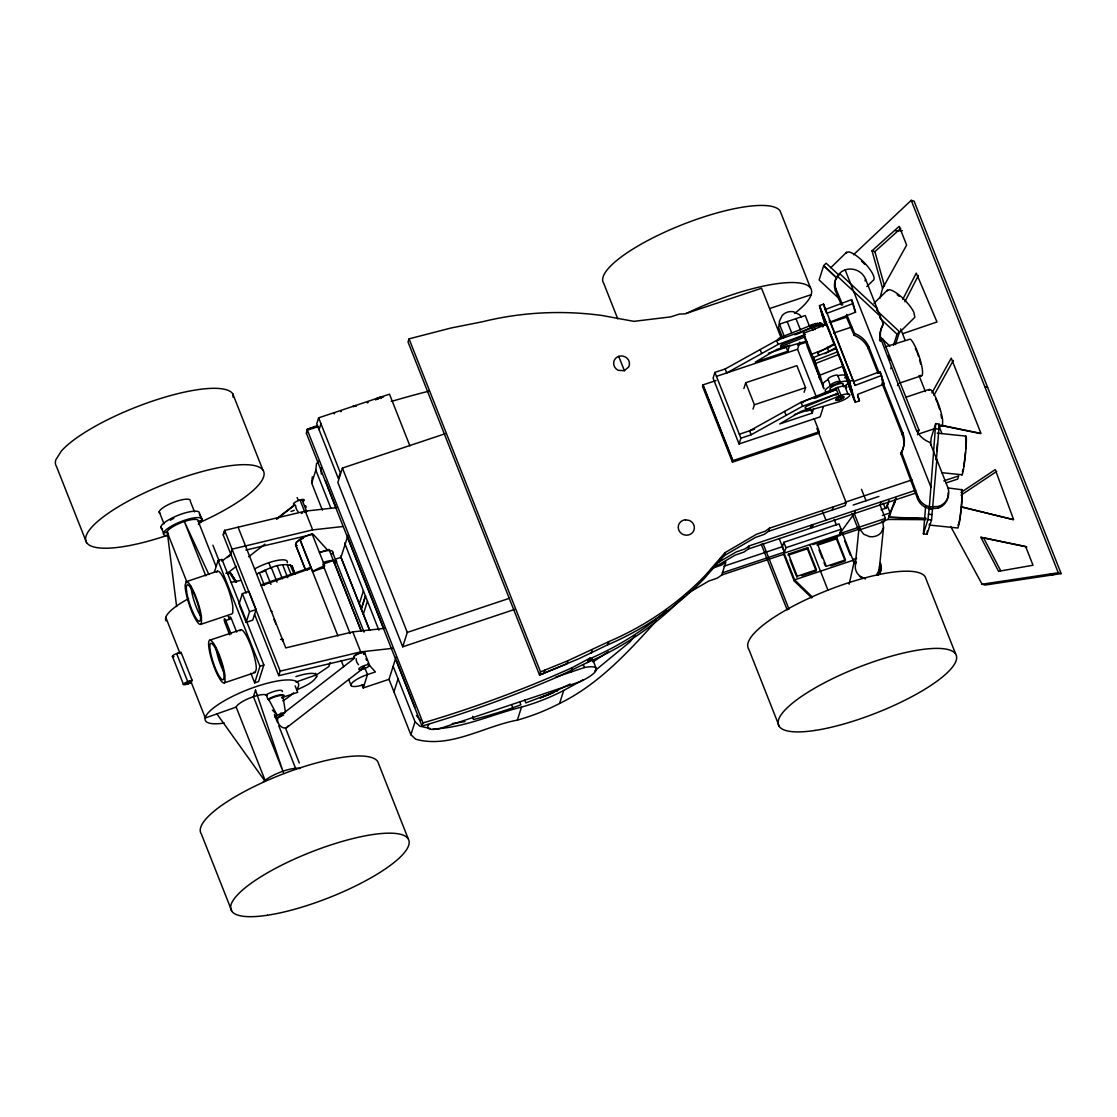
<?xml version="1.0" encoding="UTF-8"?>
<svg xmlns="http://www.w3.org/2000/svg" width="1117" height="1117" viewBox="0 0 1117 1117"><rect width="100%" height="100%" fill="white"/><g stroke="black" fill="none" stroke-linecap="round" stroke-linejoin="round"><path stroke-width="1.5" d="M383.508 397.08C382.154 395.39 373.776 399.635 378.216 398.867M876.663 574.934L879.205 569.824L883.519 527.727L882.835 522.128M936.828 459.701L931.536 519.963L926.998 534.289L923.396 533.926L925.616 506.504M930.601 444.817L931.159 437.962L935.711 423.622L939.299 423.999L936.409 459.757M923.396 533.926L927.934 519.587L929.4 506.685L935.711 423.622M926.998 534.289L927.264 530.868M320.984 467.758L321.319 474.083M322.38 510.148L311.713 483.13L312.341 476.819M311.713 483.13L315.832 470.117L316.46 463.82L318.54 461.251M855.343 564.141L858.917 529.109M849.143 584.219L854.226 561.6L853.374 559.449L856.613 558.374M879.945 298.183L882.57 288.409L906.627 245.084L899.213 226.332L872.014 250.808L882.57 288.409M336.971 507.593L305.276 511.139L224.643 530.407L223.205 534.945L246.131 593.029M223.344 534.903L224.782 530.38M214.352 572.253L218.038 560.636L221.948 559.324L263.849 664.95L258.585 681.552L254.69 682.864L250.878 673.258M230.744 553.655L232.182 549.117L312.676 529.891L342.696 526.54M173.987 656.656A4.133 1.061 -21.5 0 1 172.493 656.014A4.133 1.061 -21.5 0 1 175.648 654.003L180.996 652.188L192.068 680.225L191.258 682.766L186.916 684.218M238.996 604.255L242.361 593.644L248.937 591.452L256.086 609.547L252.721 620.172L246.173 622.364L239.596 605.763M246.173 622.364L249.538 611.739L242.361 593.644M591.633 659.365L587.528 662.437L558.863 676.302A1177.123 1113.663 17.6 0 1 422.003 726.078L306.435 433.368L307.245 429.305L317.41 425.563M318.638 417.842L316.739 423.846L338.381 478.662L340.28 472.673L318.638 417.842L389.498 394.175L409.883 445.837M319.057 429.738L320.956 423.734M334.332 413.835L334.639 412.885M254.69 682.864L259.954 666.263L218.038 560.636M282.573 641.144L283.006 639.413A4.133 1.061 -21.5 0 0 280.576 639.427M444.971 433.801L342.402 468.065L337.837 482.46L402.72 646.813L514.7 609.393M354.48 657.815L278.761 675.673L280.199 671.135L224.643 530.407M375.759 399.984L376.22 398.518L376.876 399.16M279.85 716.807L280.939 713.33L285.198 712.688M781.258 338.2L761.543 288.242L684.903 313.863L679.373 314.086L670.633 316.893L633.87 321.347L602.328 315.539A308.864 292.207 17.6 0 0 482.6 321.724L450.947 328.021L409.045 338.856L408.04 342.011L539.525 675.031L579.067 658.653L607.885 644.732A308.864 292.207 17.6 0 0 704.017 578.801L724.151 555.721L755.455 537.431L764.126 534.415L768.51 531.329L845.164 505.736L846.169 502.58L816.89 428.439M369.601 630.044L340.978 557.313L348.071 534.959M359.325 603.725L363.458 590.711M365.468 595.808L361.266 609.072L365.538 596.003M367.409 601.169L363.346 614.155M396.102 656.978L389.009 679.331L363.248 687.932L367.493 674.584L364.449 666.877M402.72 646.813L407.286 632.417L342.402 468.065M393.952 691.856L398.071 678.843M656.224 621.024C627.81 652.412 598.251 684.651 559.575 703.473A224.964 212.844 17.6 0 1 517.366 720.13C484.15 726.204 450.263 748.753 415.761 739.231L410.888 734.763L415.021 721.75L393.128 666.318M422.003 726.078L423.008 722.922L307.426 430.213L317.87 426.736M517.366 720.13L521.499 707.117A224.964 212.844 17.6 0 0 563.708 690.46L582.948 679.932M409.045 338.856L540.53 671.875L539.525 675.031L566.933 663.861L567.925 660.706L608.891 641.577A308.864 292.207 17.6 0 0 705.022 575.646L725.156 552.566L756.46 534.275L765.131 531.259L769.515 528.173L846.169 502.58M544.831 670.116L543.825 673.272L542.457 673.886M559.575 703.473L563.708 690.46M683.813 596.45A308.864 292.207 17.6 0 1 587.682 662.381L588.687 659.225L590.223 657.983L571.918 667.798L571.304 671.917M587.528 662.437L588.533 659.281M591.13 653.305L592.136 650.15M607.48 644.914L608.472 641.758M607.885 644.732L608.891 641.577M716.067 380.52L703.04 384.876L702.551 386.398L732.445 462.131L818.803 433.27L819.278 431.748L814.195 418.861M811.975 327.714L776.608 340.448L725.17 368.973L714.908 372.408L713.079 378.16L739.063 443.952L820.129 416.864L823.341 406.742M743.894 388.493L745.709 382.74L796.882 365.65L805.58 387.669L804.1 392.318M732.445 462.131L732.934 460.609L703.04 384.876M739.063 443.952L740.892 438.199L714.908 372.408M809.699 326.806L805.245 315.539L779.471 324.153L778.479 327.309L782.752 338.13M753.04 409.087L754.408 404.773L745.709 382.74M719.446 561.474L720.437 558.318M788.099 345.684L776.776 349.467L755.301 362.117L787.778 351.269L789.719 345.139M724.151 555.721L725.156 552.566M686.313 594.174L708.667 581.105L717.337 578.103L721.736 575.018L725.855 562.019L721.456 565.104L712.8 568.106M816.583 397.512L797.538 349.272L799.856 341.984M711.403 569.014L735.251 555.079L743.922 552.077L748.306 548.992L749.312 545.836L915.731 490.251M841.436 305.109L835.46 290.825L836.005 289.08A15.889 15.038 17.6 0 1 836.354 277.519L841.52 271.613L845.15 269.853A15.889 15.038 17.6 0 1 865.563 279.194L883.226 323.944A24.49 23.164 17.6 0 0 880.531 338.046L880.266 341.411M768.51 531.329L769.515 528.173M807.661 409.143L801.182 411.307L779.708 423.957L812.199 413.108L813.651 408.515M865.005 280.953L865.563 279.194M859.099 527.154L839.775 533.605L841.157 529.249L839.021 523.859L783.827 542.303L782.445 546.66L723.928 566.207M811.738 597.93L794.229 580.952L783.715 554.311L784.413 552.105L782.277 546.716M783.827 542.303L785.949 547.693L784.567 552.049L722.434 572.812M878.074 373.371L868.384 348.853A24.49 23.164 17.6 0 0 854.086 335.254L854.645 333.508L846.658 314.463M788.476 554.06L788.127 555.191L807.382 548.754L807.745 547.623L788.476 554.06L797.231 576.204L796.868 577.335M876.622 310.372L877.18 308.613L839.481 273.4L838.923 275.145L826.147 263.221L823.676 265.651L819.124 279.976L839.37 298.881M748.306 548.992L810.3 528.271L811.291 525.116M794.229 580.952L794.592 579.835L784.064 553.18L842.595 533.633L853.96 562.423L854.226 561.6M868.384 348.853L868.942 347.094A24.49 23.164 17.6 0 0 854.645 333.508M868.537 349.216L869.096 347.471M810.3 528.271L812.101 527.685L813.106 524.529M879.596 317.884L880.14 316.139L837.289 276.094L836.731 277.854L823.676 265.651L836.605 278.049M809.602 545.654L809.965 544.538L827.948 590.111M883.226 323.944L882.681 325.703A24.49 23.164 17.6 0 0 879.973 339.805M817.532 544.174L817.169 545.305L836.438 538.869L836.787 537.738L817.532 544.174L826.273 566.319L845.527 559.882L836.787 537.738M832.305 510.036L833.31 506.881M893.516 345.335L897.049 334.192L899.534 331.763L877.878 311.545M895.485 344.511L899.534 331.763M890.78 368.708L891.338 366.962M842.595 533.633L842.232 534.75L860.23 528.746M839.775 533.605L854.268 513.597L855.273 510.441M897.482 385.588L898.04 383.829L880.531 338.06M881.048 501.84L880.042 504.996L885.362 518.456L884.357 521.611L858.596 530.226L859.587 527.07L854.268 513.597M852.983 560.706L853.374 559.449M902.229 434.555L902.787 432.796M948.096 492.862A15.889 15.038 17.6 0 1 938.015 508.207L929.861 508.766L925.909 507.523A15.889 15.038 17.6 0 1 917.588 498.866L900.888 453.795A24.49 23.164 17.6 0 0 902.368 434.918L902.927 433.173L881.802 379.668M900.888 453.795L901.433 452.036A24.49 23.164 17.6 0 0 902.927 433.173M886.2 508.193L887.121 505.289L890.109 512.898L888.029 519.461L881.481 521.639M917.434 434.848L918.942 430.073L882.765 338.884L879.386 340.015M917.588 498.866L918.146 497.107L901.433 452.036M929.302 508.584L929.847 506.839L938.559 506.462A15.889 15.038 17.6 0 0 947.705 487.235L930.028 442.486A24.49 23.164 17.6 0 1 916.415 430.408L898.04 383.829M938.015 508.207L938.559 506.462M883.519 527.727L880.978 532.851A12.329 11.072 5.8 0 1 869.626 536.649L863.846 534.303L860.118 529.709M895.876 498.336L890.109 512.898L882.374 515.482M925.155 518.777L888.727 517.255L896.225 498.336M889.3 516.236L890.57 513.024M893.754 504.996L895.024 501.784M889.062 500.514L885.935 508.193L881.048 509.813M886.381 508.053L888.336 503.264M965.451 437.054L965.898 436.119L937.233 433.145M948.235 487.975L962.142 489.777A19.464 1.34 -84.1 0 1 959.559 521.639L957.967 528.034L929.065 525.032L929.512 524.096M961.388 490.321L961.835 489.386M902.801 299.328L916.289 273.106L936.981 321.975L902.634 333.704M904.882 301.716L918.369 275.494M931.913 392.975L951.251 358.138L980.977 433.424L940.43 425.102M933.938 395.334L953.29 360.498M288.354 725.715C283.941 733.003 273.12 720.968 279.529 716.36L353.963 658.625M296.647 542.248L295.698 544.859L305.192 568.916M282.559 697.511L282.908 696.045A9.341 2.402 -21.5 0 0 268.792 699.605L268.666 699.717M330.157 662.493L328.887 666.5L316.558 674.822L316.711 676.553C312.411 683.464 304.075 686.397 297.08 689.789M815.703 326.778L815.619 325.913L812.38 326.401M778.954 339.861A4.217 1.075 -21.5 0 1 781.006 337.236L815.438 323.581L821.707 323.567L819.92 326.401M823.508 385.421A12.259 3.142 -21.5 0 1 827.362 380.073L828.2 379.626L830.406 385.728A5.362 1.368 -21.5 0 1 835.223 382.265A5.362 1.368 -21.5 0 1 840.333 382.014L837.848 375.801L838.755 375.535A12.259 3.142 -21.5 0 1 844.689 377.797M837.959 275.983L835.795 279.278A15.889 15.038 17.6 0 0 835.46 290.825M186.232 581.692L185.087 585.294L185.366 588.994A22.535 4.468 71.4 0 0 199.273 624.068L200.613 624.417L231.959 613.889L232.797 612.772L232.825 606.587A22.535 4.468 71.4 0 0 218.918 571.513L217.578 571.164L186.232 581.692L187.572 582.041A22.535 4.468 71.4 0 1 201.479 617.115L201.451 623.3L200.613 624.417M216.74 572.281L217.578 571.164M224.126 682.92L224.964 681.817L224.992 675.617A22.535 4.468 71.4 0 0 213.459 643.224A22.535 4.468 71.4 0 0 210.08 653.878A22.535 4.468 71.4 0 0 222.786 682.585L224.126 682.92L255.207 672.476L256.351 668.874L256.086 665.173A22.535 4.468 71.4 0 0 248.072 639.161A22.535 4.468 71.4 0 0 239.987 630.868M928.716 390.294L930.601 389.638A19.464 3.854 71.4 0 1 942.608 419.908L942.594 425.256L938.671 427.28M635.126 635.629L630.044 641.842L594.83 670.786M845.848 253.112L848.683 251.87A19.464 5.627 45.6 0 1 867.057 265.734A19.464 5.627 45.6 0 1 873.005 280.507L866.834 286.552M886.716 290.978L889.565 289.736A19.464 5.627 45.6 0 1 913.929 312.495L914.851 317.256L898.948 332.992M830.769 267.717L846.826 252.009M873.997 303.279L887.694 289.875M853.514 254.76L911.221 200.32L914.097 201.172L1061.15 573.621L984.957 585.071L982.08 584.219L950.707 526.526M275.173 716.821L280.939 713.33M376.471 399.411L381.581 397.135M872.014 250.808L874.89 251.66L900.791 228.343M356.197 406.295L354.703 406.016M221.864 561.181L230.13 554.758M277.002 518.414L294.916 504.507M227.17 557.592L231.289 554.395M276.555 519.293L279.292 517.157M282.043 515.035L294.385 505.456M225.816 573.189L228.357 572.546L236.329 566.277M248.63 556.783L264.883 544.161M286.72 727.628L362.536 668.818M749.312 545.836L744.913 548.922L736.257 551.924L718.371 562.368M298.239 540.642L301.073 538.785A16.029 4.119 -21.5 0 1 312.062 533.814L324.74 565.9A16.029 4.119 -21.5 0 0 313.737 570.871L312.69 571.583L300.026 539.497M300.152 539.455L296.368 542.331L295.558 544.901L305.332 569.642M961.011 492.429L995.261 469.587L1013.622 519.614L961.974 506.978M961.025 495.18L996.699 471.388M592.89 661.892L608.179 651.909M380.492 398.462L381.567 397.861M805.483 334.5L778.158 344.399L726.734 372.924L725.17 368.973M817.49 351.995L818.328 354.131L817.937 352.735L834.371 343.631M824.779 353.768L835.921 347.582M814.321 398.476L836.368 389.484L801.015 402.288L749.591 430.813L751.155 434.764L740.892 438.199M751.155 434.764L802.578 406.239L837.932 393.435L807.996 405.625A4.217 1.075 -21.5 0 0 805.957 408.25M570.159 683.981L549.676 694.118L550.346 693.839M256.742 573.97C267.396 569.279 280.325 561.697 292.012 565.844L295.181 573.901M265.581 695.123L267.885 693.866A11.058 2.834 -21.5 0 1 282.378 691.674M183.328 684.288L191.007 681.719L205.319 717.966L236.176 707.103A16.797 4.314 -21.5 0 1 249.342 698.223A16.797 4.314 -21.5 0 1 266.153 694.774L267.94 699.256L269.644 698.32A11.058 2.834 -21.5 0 1 281.889 694.718A11.058 2.834 -21.5 0 1 282.21 698.293M624.389 370.69L628.801 366.837A7.973 7.554 17.6 0 0 624.794 356.686A7.973 7.554 17.6 0 0 614.308 360.191A7.973 7.554 17.6 0 0 618.301 370.341L624.389 370.69L618.72 356.337M227.756 573.803L230.256 572.672M367.27 402.86L368.135 402.497M550.402 693.811L554.395 692.023L525.828 702.9L524.585 699.745M547.414 695.081L549.606 694.16L540.111 697.93L544.551 696.24M546.101 695.612L546.995 695.249M540.53 671.875L567.925 660.706M794.634 334.737C803.807 332.894 813.022 323.888 822.726 326.164L822.796 326.904L821.763 324.307M804.072 335.491L783.589 343.785A4.217 1.075 -21.5 0 0 781.537 346.41M804.687 337.041L784.19 345.321A4.217 1.075 -21.5 0 0 781.216 347.415A4.217 1.075 -21.5 0 0 783.422 347.778L805.957 341.313M846.072 388.367A10.653 2.737 -21.5 0 0 845.876 386.189L844.508 386.035A10.653 2.737 -21.5 0 0 837.806 387.417L805.916 400.319A4.217 1.075 -21.5 0 0 802.928 402.651M840.933 395.32L809.029 408.222A4.217 1.075 -21.5 0 0 806.055 410.316A4.217 1.075 -21.5 0 0 808.247 410.665L838.839 401.897A10.653 2.737 -21.5 0 0 847.943 397.387L849.185 396.256A10.653 2.737 -21.5 0 0 848.99 394.092L847.635 393.938A10.653 2.737 -21.5 0 0 840.933 395.32L837.806 387.417M815.452 363.514L838.281 354.634L837.499 351.883L814.656 360.735L819.976 379.487L813.385 357.51L836.228 348.658L835.614 346.493M819.319 377.183L823.899 388.786L820.032 375.13L842.86 366.236M824.751 324.209L819.473 305.611L823.564 304.103L855.05 385.407L881.522 375.494L880.001 371.64L853.528 381.553M829.191 322.422L855.566 312.202L853.109 303.517L851.587 299.663L825.114 309.577L826.636 313.43L853.109 303.517M818.049 373.944L807.382 346.94L803.514 333.299L826.357 324.447L825.575 321.668M833.17 345.293L827.18 347.61L828.744 351.562M811.78 354.215L829.945 347.178M851.936 390.322L843.098 367.702M881.522 375.494L883.98 384.178L857.605 394.385L859.406 400.766L855.343 402.343L847.831 383.326M854.282 400.193L847.37 381.511M850.428 383.382L836.228 348.658M379.361 398.364L381.204 397.736M855.343 402.343L849.409 381.428L853.5 379.934M340.643 411.67L341.341 411.419M303.363 538.324L299.887 539.539L337.934 635.936M260.861 584.903L310.875 567.38L309.227 568.483A16.029 4.119 -21.5 0 0 307.37 570.173M261.21 585.783L311.364 568.204M322.743 564.225L333.341 560.511M312.69 571.583L324.084 567.59M885.474 346.773L910.299 339.121A19.464 3.854 71.4 0 1 920.478 360.805A19.464 3.854 71.4 0 1 920.408 375.41M899.464 383.131L921.567 375.703M229.753 634.819L224.992 622.839A3.854 0.768 71.4 0 1 224.266 618.902A3.854 0.768 71.4 0 1 225.732 620.507L231.331 618.623L236.678 632.11M905.566 397.359L929.442 389.33M209.745 640.209L240.825 629.765M916.694 430.827L918.942 430.073M917.979 434.234L933.896 428.886M259.954 666.263L263.849 664.95M279.529 716.36L280.744 715.955L280.395 715.075M353.74 406.797L353 406.183L355.89 405.527M769.836 308.487L811.165 294.679M162.51 528.955A20.692 5.306 -21.5 0 1 177.17 515.691A20.692 5.306 -21.5 0 1 199.426 513.764L202.526 519.991L198.281 521.416A16.769 4.3 -21.5 0 0 184.347 521.513A16.769 4.3 -21.5 0 0 167.103 531.901L168.374 533.786M820.855 325.731L824.164 324.628M830.769 322.408L847.286 316.893M290.992 511.432L294.246 510.357M768.356 353.279L786.228 347.317L787.778 351.269M797.51 345.125L807.074 341.928M833.561 333.089L851.657 327.044M716.472 376.359L797.538 349.272M754.408 404.773L805.58 387.669M336.147 558.933L340.978 557.313M794.396 414.575L810.635 409.157L812.199 413.108M739.328 434.248L754.534 429.165M249.538 611.739L256.086 609.547M732.934 460.609L819.278 431.748M192.068 680.225L186.721 682.054A4.133 1.061 -21.5 0 0 184.123 684.749A4.133 1.061 -21.5 0 0 190.63 682.319A4.133 1.061 -21.5 0 0 187.726 681.677L176.654 653.64A4.133 1.061 -21.5 0 1 179.251 653.096M407.286 632.417L509.38 598.307M844.885 502.315L912.003 479.891M853.151 505.052L878.911 496.437M281.847 697.608L297.694 692.317L295.153 685.88M943.809 480.882L958.679 475.912L957.674 479.067L946.113 482.935M812.101 527.685L916.387 492.862M785.949 547.693L841.157 529.249M859.587 527.07L885.362 518.456M721.736 575.018L783.715 554.311M812.869 544.565L840.598 535.294M797.231 576.204L816.485 569.768L807.745 547.623M830.727 565.844L845.178 561.013L836.438 538.869M801.685 575.73L816.136 570.899L807.382 548.754M853.109 560.273L794.592 579.835L812.101 596.799M555.917 677.07L584.456 667.533A25.091 6.437 -21.5 0 1 596.255 669.949A25.091 6.437 -21.5 0 1 579.946 681.747L439.637 728.633A25.091 6.437 -21.5 0 1 428.746 724.584M784.413 552.105L779.247 538.576M303.349 501.226A5.78 1.48 -21.5 0 0 301.939 499.536L299.3 500.234A5.78 1.48 -21.5 0 0 294.022 504.423M300.054 500.011L304.815 512.089L306.714 511.614L301.939 499.536M521.499 707.117C492.36 714.294 463.36 728.102 433.187 728.884M317.661 426.191L307.245 429.305L306.435 433.368M391.215 401.436L408.236 396.605A1174.707 1111.373 17.6 0 1 429.151 391.076M380.325 398.238L381.204 397.987M304.815 512.089L306.714 511.614M384.485 628.354L352.804 631.887L285.77 647.902L238.116 527.196M280.199 671.135L360.707 651.895L392.388 648.363M245.88 550.081L313.179 534.219L327.407 549.913L319.462 552.566A16.029 4.119 -21.5 0 1 331.889 553.99M295.949 682.054L316.558 674.822A25.049 6.423 -21.5 0 0 295.879 676.609M452.259 723.551L465.049 721.554M982.08 584.219L1058.274 572.77L1061.15 573.621M228.357 572.546L230.451 572.798L236.245 581.859M895.611 230.8L902.368 230.716M888.029 519.461L925.979 519.656M888.727 517.255L926.161 518.344M935.292 428.774L938.894 429.137M941.813 472.673L962.03 474.781M928.841 508.542L932.43 508.919M928.381 514.225L931.969 514.602M927.934 519.587L931.536 519.963M941.617 425.605L980.475 433.578M980.838 537.291L1025.615 546.478L1033.016 565.23L998.556 571.318L980.838 537.291L1026.83 546.981M430.045 728.424L419.894 726.218L415.021 721.75M961.514 507.006L1013.161 519.642M940.793 425.94L941.854 426.219M253.866 672.141L255.207 672.476M865.312 578.732L859.545 576.386M984.747 386.538L987.623 387.39M1050.203 573.984L1053.08 574.836M929.847 506.839L926.468 505.764A15.889 15.038 17.6 0 1 918.146 497.107M828.311 379.696L827.934 379.459A5.362 1.368 -21.5 0 1 832.751 375.996A5.362 1.368 -21.5 0 1 837.862 375.759M295.698 544.859L296.94 545.515M295.558 544.901L296.675 545.599M266.153 694.774L267.312 695.5M267.94 699.256L269.071 699.968M275.201 717.212L276.304 717.533A5.627 1.438 -21.5 0 0 281.219 716.29M420.606 720.521L416.459 715.48M880.713 318.931L897.049 334.192M879.847 336.706L889.97 346.158M272.45 710.119L277.086 715.075A5.627 1.438 -21.5 0 0 275.494 716.304M367.772 663.47L375.424 671.931L367.493 674.584A16.029 4.119 -21.5 0 0 351.017 684.512A16.029 4.119 -21.5 0 0 364.351 684.484M965.898 436.119L966.205 436.51A19.464 1.34 -84.1 0 1 964.879 459.45A19.464 1.34 -84.1 0 1 961.723 474.39M217.033 714.042L264.938 781.076M236.232 581.692L230.493 573.175A5.627 1.438 -21.5 0 1 230.172 573.691M230.074 572.546L236.567 582.278M229.348 572.462L235.519 582.152M268.792 699.605L277.086 715.075M983.7 538.129L1000.623 570.619M208.879 574.487L184.347 521.513L205.793 575.855M836.005 289.08L842.665 304.941M846.1 316.223L854.086 335.254M228.022 615.649L229.292 618.846M225.732 620.507L231.079 633.981M911.221 200.32L1058.274 572.77M900.623 328.887L905.077 340.154M919.054 375.549L925.407 391.634M938.741 425.423L941.924 433.466M845.15 269.853L930.978 487.235M854.044 308.348L855.566 312.202M883.98 384.178L880.001 371.64M868.942 347.094L879.261 373.232M881.885 383.033L902.368 434.918M829.205 319.923L855.05 385.407M857.507 395.935L859.406 400.766M819.473 305.611L849.409 381.428M820.087 307.775L834.678 344.706L834.064 342.542M820.869 310.512L834.622 345.362M837.596 352.902L850.805 386.342M822 314.491L826.538 325.759M844.438 371.793L852.369 391.885L852.006 390.294M955.58 653.808L925.127 576.665A95.476 24.504 -21.5 0 0 823.034 592.15A95.476 24.504 -21.5 0 0 748.809 649.228L779.275 726.371M845.569 375.759L848.04 382.014M810.551 288.06L780.099 210.918A95.476 24.504 -21.5 0 0 678.005 226.402A95.476 24.504 -21.5 0 0 603.78 283.481L617.743 318.834M821.707 323.567L822.726 326.164M820.967 323.106L821.986 325.703M819.92 322.981L820.953 325.592M844.829 386.077L847.957 393.98M819.599 322.953L820.632 325.55M817.714 323.106L818.747 325.717M815.438 323.581L816.457 326.178M812.897 324.321L815.019 329.669M810.956 325.117L813.022 330.353M835.865 388.213L838.979 396.102M817.937 352.735L818.97 355.374M813.385 357.51L814.656 360.735M803.514 333.299L820.032 375.13M795.988 318.624L800.442 329.906M861.514 489.288L866.038 500.751M787.206 321.57L791.66 332.838M779.471 324.153L784.553 337.041M851.936 513.359L858.596 530.226M776.608 340.448L778.158 344.399M801.015 402.288L802.578 406.239M844.717 541.019L850.288 555.135M834.148 519.363L836.479 525.269M760.16 349.579L761.724 353.517M784.581 411.405L786.131 415.356M822.489 511.46L825.966 520.229M819.04 550.053L822.168 557.955M824.039 562.703L825.295 565.872M789.998 559.924L796.239 575.758M702.914 385.239L732.822 460.972M763.023 543.407L788.993 609.198M761.208 544.147L787.178 609.938M592.443 658.862L596.296 668.594M583.297 664.601L584.456 667.533M519.614 701.56L520.885 704.785A442.932 419.057 17.6 0 1 475.395 719.041L473.482 719.516L472.589 716.332M511.67 704.883L512.94 708.108M377.141 398.434L377.448 399.188M376.764 398.518L377.057 399.272M325.382 480.701L336.245 508.221M347.75 537.361L383.55 628.019M396.326 660.398L414.868 707.34M315.832 470.117L330.897 508.263M344.622 543.03L378.858 630.183M340.503 556.043L369.643 630.295M389.009 679.331L410.888 734.763M332.587 552.384L336.259 561.669A16.029 4.119 -21.5 0 1 335.337 563.122M336.887 563.275L364.072 632.124M328.943 549.341L361.322 631.356M364.631 652.775L369.448 664.978M305.276 511.139L312.676 529.891M352.804 631.887L360.707 651.895M297.15 497.554L298.309 500.5M323.19 565.342L350.11 633.534M362.034 684.861L363.248 687.932M341.202 660.51L343.687 666.779M348.644 679.345L351.115 685.615M86.609 542.764L56.45 466.375A95.476 24.504 -21.5 0 1 55.85 459.757L61.295 451.114A95.476 24.504 -21.5 0 1 153.964 400.612A95.476 24.504 -21.5 0 1 232.769 393.812L262.928 470.201M408.138 838.588L377.672 761.445A95.476 24.504 -21.5 0 0 275.578 776.929A95.476 24.504 -21.5 0 0 201.353 833.994L231.819 911.137M294.706 574.026L292.012 565.844M290.266 564.755L293.45 572.812M287.083 564.392L290.895 574.054M282.643 564.769L287.725 577.657M277.267 565.872L282.364 578.76M315.427 673.314L316.711 676.553M271.319 567.631L277.044 582.125M268.764 562.703L271.054 568.497M265.218 569.907L270.942 584.4M259.353 572.56L264.436 585.448M273.972 619.335L275.815 624.012M254.564 614.364L278.761 675.673M285.505 728.033L299.314 763.009M212.914 545.222L219.295 561.376M199.426 513.764L201.954 520.187M194.54 511.949L190.323 501.282A16.727 4.286 -21.5 0 0 172.325 502.832A16.727 4.286 -21.5 0 0 160.485 513.569M198.281 521.416L216.042 566.403M274.363 714.587L277.575 722.573M278.789 725.785L295.837 768.943M159.214 511.684L164.031 523.873M167.103 531.901L187.153 582.697M236.176 707.103L265.301 780.867M160.946 526.624L163.487 533.046L167.257 532.041L176.626 606.573M165.777 617.38L180.088 653.627M172.437 656.475L183.509 684.512M883.184 503.153L885.097 508.026M361.35 631.37L333.425 560.315L334.486 563.401M851.587 299.663L853.639 306.91M844.564 369.755L849.227 386.203M842.092 363.5L846.756 379.934M823.564 304.103L825.114 309.577M874.89 251.66L884.524 285.98M844.55 369.699L845.276 372.352M282.964 696.561L285.366 711.669M271.962 611.669L271.934 611.376A4.133 1.061 -21.5 0 0 271.124 611.139M232.769 393.812L233.09 397.233M365.915 658.737A6.842 4.957 52.2 0 1 366.697 660.273M167.69 535.671A20.692 5.306 -21.5 0 1 169.295 527.433A20.692 5.306 -21.5 0 1 195.419 517.702A20.692 5.306 -21.5 0 1 198.365 524.236M323.344 562.382A16.029 4.119 -21.5 0 1 336.678 562.354M166.098 620.857A50.097 12.859 -21.5 0 1 188.647 598.614M230.772 582.446A50.097 12.859 -21.5 0 1 239.904 580.645M224.322 723.048A50.097 12.859 -21.5 0 1 211.197 709.881A50.097 12.859 -21.5 0 1 270.551 682.431A50.097 12.859 -21.5 0 1 296.591 689.622M293.589 692.875A50.097 12.859 -21.5 0 1 282.88 700.848M254.578 568.972A22.256 5.711 -21.5 0 1 277.114 560.469A22.256 5.711 -21.5 0 1 287.278 562.661M283.704 715.062A5.627 1.438 -21.5 0 1 282.531 715.704M571.918 667.798A1177.123 1113.663 17.6 0 1 523.259 688.379L510.93 693.182A1177.123 1113.663 17.6 0 1 423.008 722.922M865.507 578.592A12.217 11.547 17.6 0 1 856.334 562.102M263.04 782.263A21.307 5.473 -21.5 0 1 281.107 771.903A21.307 5.473 -21.5 0 1 299.831 768.552M298.141 511.698A6.842 4.957 52.2 0 1 295.754 505.652M880.489 562.94A12.748 12.05 17.6 0 1 878.325 575.018M880.768 566.752A12.748 12.05 17.6 0 1 879.428 574.222M305.486 505.694A6.842 4.957 52.2 0 1 306.281 507.23M358.557 664.741A6.842 4.957 52.2 0 1 356.183 658.695M879.47 566.487A12.217 11.547 17.6 0 1 876.817 574.92M666.737 610.468A308.864 292.207 17.6 0 1 588.687 659.225M301.325 513.471A5.78 1.48 -21.5 0 1 302.665 512.843M170.343 520.215A16.727 4.286 -21.5 0 1 173.833 518.316M283.034 639.706A4.133 1.061 -21.5 0 1 282.322 640.516M354.438 657.466A5.78 1.48 -21.5 0 1 359.73 653.277A5.78 1.48 -21.5 0 1 363.779 654.269M801.266 316.865A11.966 11.659 40.7 0 0 799.158 314.519L793.503 311.783A12.329 11.994 40.7 0 0 782.151 315.566L779.484 321.096A11.966 11.659 40.7 0 0 779.331 324.195M261.671 572.267A22.256 5.711 -21.5 0 1 265.623 570.522M363.681 654.031A5.78 1.48 -21.5 0 0 362.271 652.342L359.632 653.026A5.78 1.48 -21.5 0 0 354.34 657.229M168.499 534.917A95.476 24.504 -21.5 0 1 95.504 523.37A95.476 24.504 -21.5 0 1 243.827 464.672A95.476 24.504 -21.5 0 1 199.343 522.7M686.117 313.64A95.476 24.504 -21.5 0 1 791.771 282.531A95.476 24.504 -21.5 0 1 794.592 313.402M836.061 399.174A4.286 1.103 -21.5 0 1 842.162 396.423A4.286 1.103 -21.5 0 1 842.316 398.224A4.286 1.103 -21.5 0 1 836.13 400.054M843.461 386.775A12.259 3.142 -21.5 0 0 841.227 381.805L829.833 386.342A12.259 3.142 -21.5 0 0 827.432 391.927M812.31 326.206A4.286 1.103 -21.5 0 1 815.619 326.597M830.406 389.554A7.177 1.843 -21.5 0 1 836.773 384.541A7.177 1.843 -21.5 0 1 842.804 385.1M836.074 395.097A7.177 1.843 -21.5 0 1 837.61 394.287M229.934 618.553A3.854 0.768 71.4 0 1 231.331 618.623M223.972 672.252A19.184 3.798 71.4 0 1 215.93 647.637M200.027 615.188A19.184 3.798 71.4 0 1 191.147 586.327M915.395 348.476A16.56 3.281 71.4 0 1 916.973 352.148M917.49 353.461A16.56 3.281 71.4 0 1 918.453 356.183M919.71 360.274A16.56 3.281 71.4 0 1 920.673 364.17M935.697 398.992A16.56 3.281 71.4 0 1 937.275 402.665M937.777 403.977A16.56 3.281 71.4 0 1 939.62 409.436M940.975 414.686A16.56 3.281 71.4 0 1 941.575 418.107M888.56 355.96A19.464 3.854 71.4 0 1 890.431 360.274M861.542 261.141A16.56 4.789 45.6 0 1 864.586 264.212M897.202 294.762A16.56 4.789 45.6 0 1 899.255 296.284M937.442 443.351A19.464 1.34 -84.1 0 1 936.758 451.422M936.214 456.462A19.464 1.34 -84.1 0 1 935.809 459.687M961.807 492.597A16.56 1.145 -84.1 0 1 961.137 507.83M960.997 509.254A16.56 1.145 -84.1 0 1 960.145 516.166M959.978 517.408A16.56 1.145 -84.1 0 1 959.098 522.505M958.637 524.362A16.56 1.145 -84.1 0 1 957.995 524.822M965.605 439.009A16.56 1.145 -84.1 0 1 965.688 448.992M965.479 451.715A16.56 1.145 -84.1 0 1 963.678 466.445M963.161 469.252A16.56 1.145 -84.1 0 1 962.323 471.891M255.528 690.124L253.447 696.701L283.313 772.336L255.528 690.124M364.086 667.086L360.526 669.851L364.086 667.086M557.509 690.543L555.973 691.255L557.509 690.543M685.461 519.782L683.409 520.187A8.112 7.679 17.6 0 0 679.75 531.818A8.112 7.679 17.6 0 0 692.568 532.544A8.112 7.679 17.6 0 0 689.594 520.536L685.461 519.782M361.084 669.642L360.037 669.739A5.78 1.48 -21.5 0 1 362.676 666.221A5.78 1.48 -21.5 0 1 369.462 665.523A5.78 1.48 -21.5 0 1 361.084 669.642M267.494 915.228A95.476 24.504 -21.5 0 0 408.738 845.206A95.476 24.504 -21.5 0 0 283.69 864.167A95.476 24.504 -21.5 0 0 267.494 915.228M814.949 730.448A95.476 24.504 -21.5 0 0 956.194 660.426A95.476 24.504 -21.5 0 0 831.146 679.387A95.476 24.504 -21.5 0 0 814.949 730.448M837.555 400.333A4.286 1.103 -21.5 0 0 843.894 397.191A4.286 1.103 -21.5 0 0 838.281 398.043A4.286 1.103 -21.5 0 0 837.555 400.333M186.567 591.088A19.184 3.798 71.4 0 0 198.407 620.94A19.184 3.798 71.4 0 0 195.307 597.134A19.184 3.798 71.4 0 0 186.567 591.088M210.066 649.605A19.184 3.798 71.4 0 0 221.92 679.443A19.184 3.798 71.4 0 0 218.806 655.637A19.184 3.798 71.4 0 0 210.066 649.605"/></g></svg>
